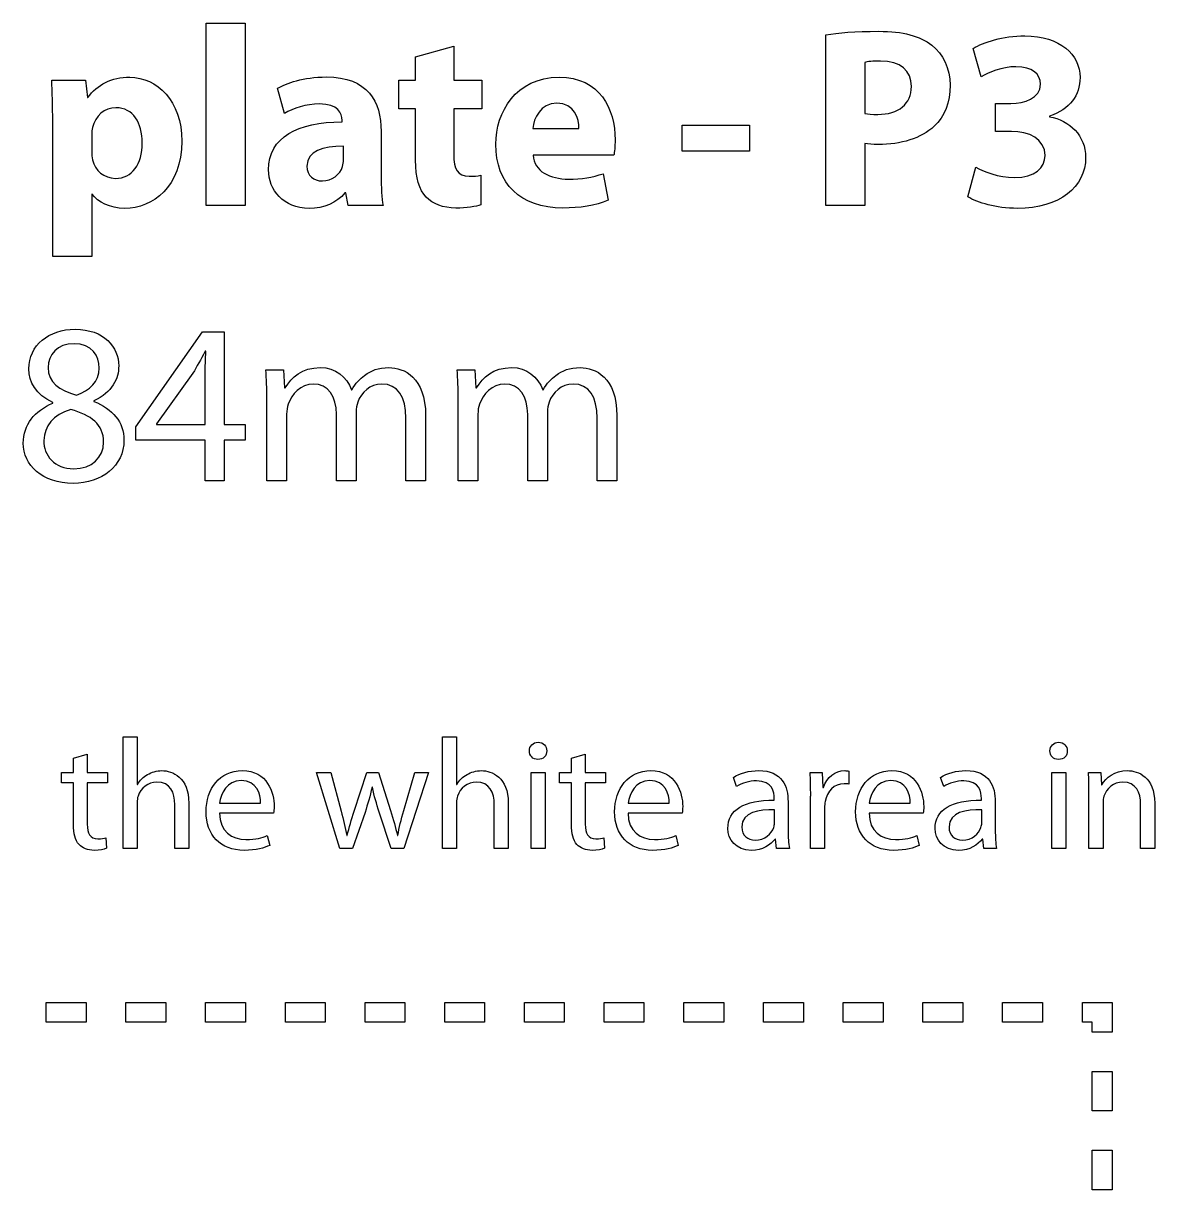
# Model space of a CAD drawing. Extents: x 0 to 808, y 79 to 394.
# Drawn here: x 717.18 to 749.72, y 360.59 to 394.12 of the extents above; entities that cross this region are included whole.
import ezdxf

# ---------------------------------------------------------------- set-up
doc = ezdxf.new("R2010")
doc.units = 0
doc.layers.add('Design_Template', color=7, linetype='CONTINUOUS')

msp = doc.modelspace()

# ---------------------------------------------------------------- linework, layer by layer
at = {"layer": 'Design_Template', "color": 7}
for points in [[(722.442392, 394.115713), (723.563436, 394.115713), (723.563436, 388.877646), (722.442392, 388.877646), (722.442392, 394.115713), (722.442392, 394.115713)], [(741.379277, 390.663202), (741.379277, 388.877929), (740.265042, 388.877929), (740.265042, 393.78374), (740.265326, 393.78374)], [(728.46187, 390.183687), (728.46187, 391.659119), (727.982639, 391.659119), (727.982639, 392.48536), (728.46187, 392.48536), (728.46187, 393.156682), (729.561067, 393.459145), (729.561067, 393.459145)], [(729.561067, 393.459145), (729.561067, 392.48536), (730.365461, 392.48536), (730.365461, 391.659119), (729.561067, 391.659119), (729.561067, 390.353361)], [(744.728791, 392.58098), (744.500099, 393.392467)], [(741.37956, 392.994384), (741.37956, 391.52633), (741.37956, 391.52633)], [(718.001058, 392.485077), (718.974843, 392.485077), (719.026767, 391.98343), (719.041521, 391.98343)], [(724.699519, 391.526046), (724.492958, 392.249008)], [(745.599296, 391.009645), (745.141912, 391.009645), (745.141912, 391.813755), (745.584825, 391.813755)], [(719.166933, 389.209618), (719.152178, 389.209618), (719.152178, 387.416968), (718.030566, 387.416968), (718.030566, 391.275222), (718.030566, 391.275222)], [(726.352003, 391.2826), (726.352003, 391.326863)], [(746.691115, 391.444897), (746.691115, 391.430143)], [(727.473331, 391.009645), (727.473331, 389.74815), (727.473615, 389.74815)], [(731.8338, 391.090793), (733.161405, 391.090793), (733.161405, 391.090793)], [(738.067216, 391.186697), (738.067216, 390.441603), (736.1344, 390.441603), (736.1344, 391.186697), (738.067216, 391.186697), (738.067216, 391.186697)], [(719.151895, 390.921119), (719.151895, 390.426849), (719.152178, 390.426849)], [(726.389456, 390.19078), (726.389456, 390.581769), (726.389172, 390.581769)], [(734.164982, 390.323569), (731.840893, 390.323569), (731.840893, 390.323569)], [(744.345179, 389.128469), (744.573587, 389.976842), (744.573587, 389.976842)], [(730.335952, 389.748434), (730.34333, 388.900061)], [(733.855141, 389.792413), (734.002685, 389.032566)], [(727.532348, 388.877646), (726.521677, 388.877646), (726.455283, 389.239126), (726.433435, 389.239126)], [(722.414585, 380.963656), (722.414585, 382.137475), (720.423036, 382.137475), (720.423036, 382.513427), (722.335139, 385.249785), (722.96163, 385.249785), (722.96163, 382.58578), (723.56145, 382.58578), (723.56145, 382.137475), (722.96163, 382.137475), (722.96163, 380.963656), (722.414585, 380.963656), (722.414585, 380.963656)], [(722.434163, 384.688838), (722.414585, 384.688838)], [(717.896926, 384.220672), (717.896926, 384.220672)], [(722.058212, 384.056104), (721.010088, 382.598548), (721.010088, 382.585496), (722.414585, 382.585496), (722.414585, 382.585496)], [(722.414585, 382.585496), (722.414585, 384.016381)], [(724.162405, 384.154845), (724.67001, 384.154845), (724.696681, 383.633904), (724.716259, 383.633904)], [(729.662928, 384.154845), (730.170534, 384.154845), (730.197205, 383.633904), (730.216783, 383.633904)], [(726.621836, 383.581129), (726.635172, 383.581129)], [(732.12236, 383.581129), (732.135696, 383.581129)], [(718.03539, 383.198935), (718.028864, 383.218797), (718.028864, 383.218797)], [(719.215736, 383.265046), (719.215736, 383.245184)], [(724.756266, 382.882285), (724.756266, 380.963372), (724.189076, 380.963372), (724.189076, 383.291433), (724.188792, 383.291433)], [(730.25679, 382.882285), (730.25679, 380.963372), (729.6896, 380.963372), (729.6896, 383.291433), (729.689316, 383.291433)], [(726.754058, 382.93506), (726.754058, 380.963656), (726.187151, 380.963656), (726.187151, 382.875759)], [(732.254581, 382.93506), (732.254581, 380.963656), (731.687675, 380.963656), (731.687675, 382.875759)], [(728.751849, 382.836319), (728.751849, 380.963372), (728.184659, 380.963372), (728.184659, 382.763683)], [(734.252373, 382.836319), (734.252373, 380.963372), (733.685183, 380.963372), (733.685183, 382.763683)], [(719.492946, 382.077607), (719.492946, 382.077607)], [(720.458426, 371.71495), (720.458426, 370.3922), (720.055066, 370.3922), (720.056498, 373.608231), (720.056498, 373.608231), (720.056498, 373.608231)], [(720.056498, 373.608231), (720.459285, 373.608231), (720.459285, 372.240201), (720.468739, 372.240201)], [(729.644317, 371.71495), (729.644317, 370.3922), (729.240957, 370.3922), (729.24153, 373.608231), (729.24153, 373.608231), (729.24153, 373.608231)], [(729.24153, 373.608231), (729.64489, 373.608231), (729.64489, 372.240201), (729.653771, 372.240201)], [(732.235217, 373.200425), (732.235217, 373.200425)], [(747.20451, 373.200425), (747.20451, 373.200425)], [(718.630128, 371.085554), (718.630128, 372.281519), (718.286642, 372.281519), (718.286642, 372.584897), (718.630128, 372.584897), (718.630128, 372.988174), (719.02518, 373.110148), (719.02518, 373.110148)], [(719.02518, 373.110148), (719.02518, 372.584897), (719.603291, 372.584897), (719.603291, 372.281519), (719.02518, 372.281519), (719.02518, 371.099138)], [(732.949118, 371.085554), (732.949118, 372.281519), (732.605632, 372.281519), (732.605632, 372.584897), (732.949118, 372.584897), (732.949118, 372.988174), (733.34417, 373.110148), (733.34417, 373.110148)], [(733.34417, 373.110148), (733.34417, 372.584897), (733.922281, 372.584897), (733.922281, 372.281519), (733.34417, 372.281519), (733.34417, 371.099138)], [(727.010159, 371.434495), (726.652063, 370.392483), (726.285659, 370.392483), (725.615875, 372.584897), (726.028402, 372.584897), (726.028402, 372.584897)], [(726.028402, 372.584897), (726.321468, 371.470436)], [(726.697326, 371.470436), (727.059433, 372.584897), (727.399195, 372.584897), (727.743255, 371.488831)], [(728.123983, 371.484303), (728.440254, 372.58518), (728.839316, 372.58518), (728.124269, 370.392766), (727.757292, 370.392766), (727.418103, 371.439023)], [(731.785734, 370.392483), (731.785734, 372.584897), (732.189094, 372.584897), (732.189094, 370.392483), (731.785734, 370.392483), (731.785734, 370.392483)], [(739.80681, 372.584614), (740.159749, 372.584614), (740.173787, 372.154168), (740.191548, 372.154168)], [(740.920346, 372.620555), (740.920346, 372.244729)], [(746.755314, 370.392483), (746.755314, 372.584897), (747.158674, 372.584897), (747.158674, 370.392483), (746.755314, 370.392483), (746.755314, 370.392483)], [(747.810123, 372.584897), (748.167647, 372.584897), (748.190565, 372.222655), (748.199446, 372.222655)], [(727.221007, 372.159262), (727.211553, 372.159262)], [(737.693754, 372.177657), (737.602081, 372.440566)], [(743.652193, 372.177657), (743.56052, 372.440566)], [(738.776637, 371.787964), (738.776637, 371.833244)], [(740.223634, 371.560714), (740.223634, 370.391917), (739.824571, 370.391917), (739.824571, 371.900599), (739.825144, 371.900599), (739.825144, 371.900599)], [(744.735077, 371.787964), (744.735077, 371.833244)], [(748.230958, 371.710988), (748.230958, 370.392766), (747.827598, 370.392766), (747.827598, 371.991442), (747.827885, 371.991442), (747.827885, 371.991442)], [(721.944669, 371.696555), (721.944669, 370.3922), (721.54131, 370.3922), (721.54131, 371.651557)], [(722.829598, 371.701649), (724.007878, 371.701649), (724.007878, 371.701649)], [(731.129988, 371.696555), (731.129988, 370.3922), (730.727201, 370.3922), (730.727201, 371.651557)], [(734.577455, 371.701649), (735.755735, 371.701649), (735.755735, 371.701649)], [(738.784945, 371.130551), (738.784945, 371.510905), (738.784945, 371.510905)], [(739.174841, 371.738439), (739.174841, 370.917734), (739.174841, 370.917734), (739.174841, 370.917734)], [(741.507625, 371.701649), (742.685905, 371.701649), (742.685905, 371.701649)], [(744.743958, 371.130551), (744.743958, 371.510905), (744.743958, 371.510905)], [(745.13328, 371.738439), (745.13328, 370.917734), (745.13328, 370.917734), (745.13328, 370.917734)], [(749.716629, 371.701649), (749.716629, 370.392483), (749.313269, 370.392483), (749.313269, 371.656368)], [(724.382877, 371.4161), (722.825014, 371.415817), (722.825014, 371.415817), (722.825014, 371.415817)], [(736.131021, 371.4161), (734.572298, 371.415817), (734.572298, 371.415817), (734.572298, 371.415817)], [(743.061477, 371.4161), (741.503041, 371.415817), (741.503041, 371.415817), (741.503041, 371.415817)], [(719.561752, 370.700672), (719.579514, 370.401539)], [(724.200677, 370.768026), (724.268859, 370.48276)], [(726.486479, 370.772837), (726.499943, 370.772837)], [(727.940351, 370.77312), (727.953815, 370.77312)], [(733.880742, 370.700672), (733.898504, 370.401539)], [(735.947962, 370.768026), (736.016716, 370.48276)], [(739.211223, 370.392483), (738.844819, 370.392483), (738.81302, 370.668975), (738.799556, 370.668975)], [(742.878705, 370.768026), (742.946886, 370.48276)], [(745.170236, 370.392483), (744.803831, 370.392483), (744.771459, 370.668975), (744.757995, 370.668975)], [(718.989371, 365.40005), (717.843462, 365.40005), (717.843462, 365.966053), (718.989371, 365.966053), (718.989371, 365.40005), (718.989371, 365.40005), (718.989371, 365.40005)], [(721.281188, 365.40005), (720.135279, 365.40005), (720.135279, 365.966053), (721.281188, 365.966053), (721.281188, 365.40005), (721.281188, 365.40005), (721.281188, 365.40005)], [(723.573006, 365.40005), (722.427097, 365.40005), (722.427097, 365.966053), (723.573006, 365.966053), (723.573006, 365.40005), (723.573006, 365.40005), (723.573006, 365.40005)], [(725.864824, 365.40005), (724.718915, 365.40005), (724.718915, 365.966053), (725.864824, 365.966053), (725.864824, 365.40005), (725.864824, 365.40005), (725.864824, 365.40005)], [(728.156641, 365.40005), (727.010732, 365.40005), (727.010732, 365.966053), (728.156641, 365.966053), (728.156641, 365.40005), (728.156641, 365.40005), (728.156641, 365.40005)], [(730.448459, 365.40005), (729.30255, 365.40005), (729.30255, 365.966053), (730.448459, 365.966053), (730.448459, 365.40005), (730.448459, 365.40005), (730.448459, 365.40005)], [(732.740276, 365.40005), (731.594368, 365.40005), (731.594368, 365.966053), (732.740276, 365.966053), (732.740276, 365.40005), (732.740276, 365.40005), (732.740276, 365.40005)], [(735.032094, 365.40005), (733.886185, 365.40005), (733.886185, 365.966053), (735.032094, 365.966053), (735.032094, 365.40005), (735.032094, 365.40005), (735.032094, 365.40005)], [(737.323912, 365.40005), (736.178003, 365.40005), (736.178003, 365.966053), (737.323912, 365.966053), (737.323912, 365.40005), (737.323912, 365.40005), (737.323912, 365.40005)], [(739.615729, 365.40005), (738.46982, 365.40005), (738.46982, 365.966053), (739.615729, 365.966053), (739.615729, 365.40005), (739.615729, 365.40005), (739.615729, 365.40005)], [(741.907547, 365.40005), (740.761638, 365.40005), (740.761638, 365.966053), (741.907547, 365.966053), (741.907547, 365.40005), (741.907547, 365.40005), (741.907547, 365.40005)], [(744.199364, 365.40005), (743.053456, 365.40005), (743.053456, 365.966053), (744.199364, 365.966053), (744.199364, 365.40005), (744.199364, 365.40005), (744.199364, 365.40005)], [(746.491182, 365.40005), (745.345273, 365.40005), (745.345273, 365.966053), (746.491182, 365.966053), (746.491182, 365.40005), (746.491182, 365.40005), (746.491182, 365.40005)], [(748.496522, 365.117048), (747.923568, 365.117048), (747.923568, 365.40005), (747.637091, 365.40005), (747.637091, 365.966053), (748.496522, 365.966053), (748.496522, 365.117048), (748.496522, 365.117048), (748.496522, 365.117048)], [(748.496522, 362.853035), (747.923568, 362.853035), (747.923568, 363.985041), (748.496522, 363.985041), (748.496522, 362.853035), (748.496522, 362.853035), (748.496522, 362.853035)], [(748.496522, 360.589021), (747.923568, 360.589021), (747.923568, 361.721028), (748.496522, 361.721028), (748.496522, 360.589021), (748.496522, 360.589021), (748.496522, 360.589021)]]:
    msp.add_lwpolyline(points, dxfattribs=at)
for points in [[(740.265326, 393.78374), (740.612336, 393.842758), (741.098945, 393.887021), (741.78502, 393.887021)], [(741.78502, 393.887021), (742.478473, 393.887021), (742.973027, 393.754232), (743.304715, 393.488654)], [(744.500099, 393.392467), (744.787808, 393.576896), (745.355849, 393.753948), (745.982908, 393.753948)], [(745.982908, 393.753948), (747.00124, 393.753948), (747.569281, 393.215415), (747.569281, 392.558848)], [(743.304715, 393.488654), (743.62931, 393.237831), (743.835871, 392.82471), (743.835871, 392.337817)], [(741.836661, 393.03127), (741.61563, 393.03127), (741.460425, 393.016516), (741.37956, 392.994384)], [(742.72192, 392.300931), (742.72192, 392.758315), (742.404702, 393.03127), (741.836661, 393.03127)], [(745.724991, 392.868689), (745.334002, 392.868689), (744.920597, 392.699014), (744.728791, 392.58098)], [(746.433198, 392.367042), (746.433198, 392.654751), (746.204223, 392.868689), (745.724991, 392.868689)], [(718.030566, 391.275222), (718.030566, 391.747361), (718.016096, 392.145727), (718.001058, 392.485077)], [(719.041521, 391.98343), (719.307383, 392.359665), (719.720503, 392.566225), (720.243998, 392.566225)], [(720.243998, 392.566225), (721.033354, 392.566225), (721.741561, 391.88015), (721.741561, 390.729313)], [(724.492958, 392.249008), (724.743782, 392.389174), (725.238051, 392.573603), (725.894619, 392.573603)], [(725.894619, 392.573603), (727.097096, 392.573603), (727.473331, 391.865395), (727.473331, 391.009645)], [(730.771489, 390.640787), (730.771489, 391.555555), (731.33953, 392.566225), (732.593647, 392.566225)], [(732.593647, 392.566225), (733.759238, 392.566225), (734.201868, 391.658835), (734.201868, 390.766198)], [(741.755796, 391.496821), (742.353062, 391.496821), (742.72192, 391.799285), (742.72192, 392.300931)], [(743.835871, 392.337817), (743.835871, 391.850925), (743.68095, 391.430427), (743.378487, 391.157472)], [(745.584825, 391.813755), (745.96106, 391.813755), (746.433198, 391.961298), (746.433198, 392.367042)], [(747.569281, 392.558848), (747.569281, 392.049824), (747.281288, 391.64408), (746.691115, 391.444897)], [(719.845064, 391.688343), (719.52813, 391.688343), (719.247798, 391.452274), (719.174026, 391.120302)], [(720.605195, 390.677673), (720.605195, 391.253091), (720.346995, 391.688343), (719.845064, 391.688343)], [(725.695719, 391.799001), (725.326861, 391.799001), (724.935588, 391.673589), (724.699519, 391.526046)], [(726.352003, 391.326863), (726.352003, 391.526046), (726.249006, 391.799001), (725.695719, 391.799001)], [(732.526969, 391.821132), (732.054831, 391.821132), (731.863024, 391.38588), (731.8338, 391.090793)], [(733.161405, 391.090793), (733.161405, 391.363748), (733.04337, 391.821132), (732.526969, 391.821132)], [(724.234758, 389.903071), (724.234758, 390.83997), (725.075754, 391.2826), (726.352003, 391.2826)], [(741.37956, 391.52633), (741.475463, 391.504198), (741.586121, 391.496821), (741.755796, 391.496821)], [(746.691115, 391.430143), (747.266534, 391.326863), (747.731579, 390.89161), (747.731579, 390.257174)], [(719.174026, 391.120302), (719.158988, 391.061285), (719.151895, 390.987513), (719.151895, 390.921119)], [(743.378487, 391.157472), (742.994591, 390.803368), (742.426833, 390.633693), (741.762889, 390.633693)], [(746.565704, 390.316192), (746.565704, 390.795707), (746.093565, 391.009645), (745.599296, 391.009645)], [(719.830593, 389.659625), (720.317486, 389.659625), (720.605195, 390.065368), (720.605195, 390.677673)], [(721.741561, 390.729313), (721.741561, 389.416178), (720.907942, 388.796497), (720.103832, 388.796497)], [(732.696927, 388.803874), (731.472319, 388.803874), (730.771489, 389.512081), (730.771489, 390.640787)], [(734.201868, 390.766198), (734.201868, 390.574392), (734.179736, 390.404718), (734.164982, 390.323569)], [(741.762889, 390.633693), (741.615346, 390.633693), (741.482557, 390.64107), (741.379277, 390.663202)], [(719.152178, 390.426849), (719.152178, 390.338323), (719.159272, 390.264552), (719.17431, 390.19078)], [(726.389172, 390.581769), (725.798999, 390.581769), (725.341615, 390.441603), (725.341615, 390.013728)], [(729.561067, 390.353361), (729.561067, 389.918109), (729.672008, 389.718926), (730.00398, 389.718926)], [(731.840893, 390.323569), (731.870402, 389.858808), (732.335163, 389.637493), (732.859225, 389.637493)], [(745.687822, 389.681756), (746.270617, 389.681756), (746.565704, 389.962088), (746.565704, 390.316192)], [(747.731579, 390.257174), (747.731579, 389.416178), (746.986485, 388.796497), (745.76897, 388.796497)], [(719.17431, 390.19078), (719.248082, 389.888316), (719.506282, 389.659625), (719.830593, 389.659625)], [(725.341615, 390.013728), (725.341615, 389.726019), (725.533422, 389.585853), (725.784245, 389.585853)], [(725.784245, 389.585853), (726.057484, 389.585853), (726.293553, 389.770282), (726.367324, 389.998974)], [(726.367324, 389.998974), (726.382079, 390.057991), (726.389456, 390.124386), (726.389456, 390.19078)], [(728.771711, 389.113998), (728.56515, 389.327936), (728.46187, 389.674663), (728.46187, 390.183687)], [(744.573587, 389.976842), (744.77277, 389.866185), (745.230154, 389.681756), (745.687822, 389.681756)], [(725.400349, 388.796497), (724.67001, 388.796497), (724.234758, 389.327652), (724.234758, 389.903071)], [(727.473615, 389.74815), (727.473615, 389.408801), (727.488369, 389.076829), (727.532348, 388.877646)], [(730.00398, 389.718926), (730.158901, 389.718926), (730.232672, 389.726303), (730.335952, 389.748434)], [(732.859225, 389.637493), (733.242837, 389.637493), (733.552394, 389.689133), (733.855141, 389.792413)], [(720.103832, 388.796497), (719.668863, 388.796497), (719.32923, 388.973549), (719.166933, 389.209618)], [(726.433435, 389.239126), (726.197366, 388.951417), (725.828224, 388.796497), (725.400349, 388.796497)], [(729.620084, 388.804158), (729.258887, 388.804158), (728.95614, 388.929569), (728.771711, 389.113998)], [(734.002685, 389.032566), (733.633827, 388.877646), (733.18382, 388.803874), (732.696927, 388.803874)], [(745.76897, 388.796497), (745.149289, 388.796497), (744.625794, 388.958794), (744.345179, 389.128469)], [(730.34333, 388.900061), (730.203164, 388.848421), (729.930209, 388.804158), (729.620084, 388.804158)], [(717.343356, 384.181516), (717.343356, 384.860782), (717.916788, 385.322138), (718.674933, 385.322138)], [(718.674933, 385.322138), (719.505998, 385.322138), (719.927915, 384.807723), (719.927915, 384.267205)], [(718.642303, 384.906748), (718.160802, 384.906748), (717.896926, 384.590381), (717.896926, 384.220672)], [(719.367535, 384.20762), (719.367535, 384.550374), (719.163244, 384.906748), (718.642303, 384.906748)], [(722.414585, 384.688838), (722.282648, 384.438298), (722.177098, 384.253869), (722.058212, 384.056104)], [(722.414585, 384.016381), (722.414585, 384.240533), (722.421111, 384.464685), (722.434163, 384.688838)], [(717.896926, 384.220672), (717.890684, 383.792229), (718.220103, 383.561551), (718.71494, 383.429613)], [(719.927915, 384.267205), (719.927915, 383.904589), (719.743486, 383.508776), (719.215736, 383.265046)], [(724.716259, 383.633904), (724.894446, 383.937502), (725.190951, 384.220672), (725.725228, 384.220672)], [(725.725228, 384.220672), (726.15367, 384.220672), (726.483373, 383.95708), (726.621836, 383.581129)], [(726.997788, 383.996803), (727.189026, 384.141793), (727.393317, 384.220672), (727.696632, 384.220672)], [(727.696632, 384.220672), (728.125358, 384.220672), (728.751849, 383.943744), (728.751849, 382.836319)], [(730.216783, 383.633904), (730.394686, 383.937502), (730.691475, 384.220672), (731.225751, 384.220672)], [(731.225751, 384.220672), (731.654478, 384.220672), (731.983896, 383.95708), (732.12236, 383.581129)], [(732.498311, 383.996803), (732.68955, 384.141793), (732.893841, 384.220672), (733.197155, 384.220672)], [(733.197155, 384.220672), (733.625882, 384.220672), (734.252373, 383.943744), (734.252373, 382.836319)], [(718.028864, 383.218797), (717.54793, 383.442665), (717.343356, 383.812091), (717.343356, 384.181516)], [(718.71494, 383.429613), (719.084082, 383.554741), (719.367535, 383.818617), (719.367535, 384.20762)], [(724.188792, 383.291433), (724.188792, 383.627662), (724.17574, 383.891253), (724.162405, 384.154845)], [(726.635172, 383.581129), (726.734196, 383.765558), (726.86585, 383.897495), (726.997788, 383.996803)], [(729.689316, 383.291433), (729.689316, 383.627662), (729.676264, 383.891253), (729.662928, 384.154845)], [(732.135696, 383.581129), (732.23472, 383.765558), (732.366374, 383.897495), (732.498311, 383.996803)], [(725.520937, 383.746264), (725.164847, 383.746264), (724.89473, 383.456001), (724.802232, 383.165738)], [(726.187151, 382.875759), (726.187151, 383.383364), (725.962715, 383.746264), (725.520937, 383.746264)], [(727.492341, 383.746264), (727.156113, 383.746264), (726.905573, 383.50225), (726.800307, 383.225323)], [(728.184659, 382.763683), (728.184659, 383.383364), (727.953981, 383.746264), (727.492341, 383.746264)], [(731.021461, 383.746264), (730.665371, 383.746264), (730.39497, 383.456001), (730.302755, 383.165738)], [(731.687675, 382.875759), (731.687675, 383.383364), (731.463523, 383.746264), (731.021461, 383.746264)], [(732.992865, 383.746264), (732.656637, 383.746264), (732.406097, 383.50225), (732.300831, 383.225323)], [(733.685183, 382.763683), (733.685183, 383.383364), (733.454505, 383.746264), (732.992865, 383.746264)], [(719.215736, 383.245184), (719.750012, 383.034368), (720.079714, 382.65189), (720.079714, 382.137759)], [(726.800307, 383.225323), (726.773919, 383.13935), (726.754058, 383.04061), (726.754058, 382.93506)], [(732.300831, 383.225323), (732.274443, 383.13935), (732.254581, 383.04061), (732.254581, 382.93506)], [(717.184747, 382.045261), (717.184747, 382.58578), (717.507923, 382.974783), (718.03539, 383.198935)], [(718.549805, 383.014222), (718.048726, 382.868949), (717.778324, 382.532721), (717.778324, 382.123856)], [(719.492946, 382.077607), (719.492946, 382.592022), (719.130047, 382.849371), (718.549805, 383.014222)], [(724.802232, 383.165738), (724.769602, 383.086859), (724.756266, 382.981309), (724.756266, 382.882285)], [(730.302755, 383.165738), (730.269842, 383.086859), (730.25679, 382.981309), (730.25679, 382.882285)], [(718.622158, 380.891303), (717.725549, 380.891303), (717.184747, 381.41877), (717.184747, 382.045261)], [(717.778324, 382.123856), (717.758746, 381.695129), (718.088165, 381.312936), (718.635494, 381.312936)], [(720.079714, 382.137759), (720.079714, 381.38614), (719.439888, 380.891303), (718.622158, 380.891303)], [(718.635494, 381.312936), (719.156718, 381.312936), (719.492946, 381.636112), (719.492946, 382.077607)], [(731.735028, 373.200425), (731.735028, 373.340794), (731.840738, 373.44975), (731.987414, 373.44975)], [(731.978533, 372.955912), (731.836441, 372.955912), (731.735028, 373.064585), (731.735028, 373.200425)], [(732.235217, 373.200425), (732.239801, 373.064585), (732.138961, 372.955912), (731.978533, 372.955912)], [(731.987414, 373.44975), (732.138961, 373.44975), (732.235217, 373.34136), (732.235217, 373.200425)], [(746.704608, 373.200425), (746.704608, 373.340794), (746.809745, 373.44975), (746.956994, 373.44975)], [(746.948113, 372.955912), (746.806021, 372.955912), (746.704608, 373.064585), (746.704608, 373.200425)], [(747.20451, 373.200425), (747.209094, 373.064585), (747.108254, 372.955912), (746.948113, 372.955912)], [(746.956994, 373.44975), (747.10854, 373.44975), (747.20451, 373.34136), (747.20451, 373.200425)], [(720.468739, 372.240201), (720.533196, 372.353401), (720.63375, 372.453301), (720.757508, 372.521221)], [(720.757508, 372.521221), (720.876682, 372.588859), (721.018775, 372.634139), (721.169749, 372.634139)], [(721.169749, 372.634139), (721.467971, 372.634139), (721.944669, 372.453018), (721.944669, 371.696555)], [(722.439129, 371.452041), (722.439129, 372.113416), (722.833035, 372.634422), (723.479901, 372.634422)], [(723.479901, 372.634422), (724.204402, 372.634422), (724.396914, 372.004743), (724.396914, 371.601749)], [(729.653771, 372.240201), (729.718228, 372.353401), (729.818782, 372.453301), (729.943113, 372.521221)], [(729.943113, 372.521221), (730.062287, 372.588859), (730.20438, 372.634139), (730.355067, 372.634139)], [(730.355067, 372.634139), (730.65329, 372.634139), (731.129988, 372.453018), (731.129988, 371.696555)], [(734.1867, 371.452041), (734.1867, 372.113416), (734.581179, 372.634422), (735.228044, 372.634422)], [(735.228044, 372.634422), (735.951972, 372.634422), (736.145058, 372.004743), (736.145058, 371.601749)], [(737.602081, 372.440566), (737.786286, 372.558295), (738.051277, 372.635271), (738.331165, 372.635271)], [(738.331165, 372.635271), (739.00983, 372.635271), (739.174841, 372.17794), (739.174841, 371.738439)], [(739.825144, 371.900599), (739.825144, 372.158696), (739.819987, 372.38057), (739.80681, 372.584614)], [(740.191548, 372.154168), (740.292961, 372.44849), (740.535035, 372.634139), (740.806328, 372.634139)], [(740.806328, 372.634139), (740.852165, 372.634139), (740.883677, 372.629611), (740.920346, 372.620555)], [(741.117156, 371.452041), (741.117156, 372.113416), (741.511635, 372.634422), (742.158501, 372.634422)], [(742.158501, 372.634422), (742.882429, 372.634422), (743.075514, 372.004743), (743.075514, 371.601749)], [(743.56052, 372.440566), (743.744725, 372.558295), (744.009717, 372.635271), (744.289605, 372.635271)], [(744.289605, 372.635271), (744.968269, 372.635271), (745.13328, 372.17794), (745.13328, 371.738439)], [(747.827885, 371.991442), (747.827885, 372.217844), (747.823301, 372.403493), (747.810123, 372.584897)], [(748.199446, 372.222655), (748.309739, 372.430944), (748.56585, 372.634705), (748.9334, 372.634705)], [(748.9334, 372.634705), (749.239931, 372.634705), (749.716629, 372.453584), (749.716629, 371.701649)], [(721.027656, 372.303876), (720.766389, 372.303876), (720.559839, 372.122472), (720.486501, 371.905127)], [(721.54131, 371.651557), (721.54131, 372.004743), (721.408671, 372.303876), (721.027656, 372.303876)], [(723.448961, 372.349439), (723.040445, 372.349439), (722.861397, 371.978141), (722.829598, 371.701649)], [(724.007878, 371.701649), (724.013035, 371.955218), (723.902741, 372.349439), (723.448961, 372.349439)], [(727.211553, 372.159262), (727.156836, 371.896637), (727.087222, 371.669952), (727.010159, 371.434495)], [(727.418103, 371.439023), (727.340468, 371.683536), (727.275437, 371.901165), (727.221007, 372.159262)], [(730.213547, 372.303876), (729.95228, 372.303876), (729.745157, 372.122472), (729.671819, 371.905127)], [(730.727201, 371.651557), (730.727201, 372.004743), (730.593989, 372.303876), (730.213547, 372.303876)], [(735.196245, 372.349439), (734.788302, 372.349439), (734.609254, 371.978141), (734.577455, 371.701649)], [(735.755735, 371.701649), (735.760319, 371.955218), (735.650025, 372.349439), (735.196245, 372.349439)], [(738.271865, 372.340666), (738.065315, 372.340666), (737.849311, 372.276991), (737.693754, 372.177657)], [(738.776637, 371.833244), (738.776637, 372.014648), (738.725645, 372.340666), (738.271865, 372.340666)], [(740.783124, 372.258313), (740.498938, 372.258313), (740.296972, 372.045496), (740.241968, 371.746363)], [(740.920346, 372.244729), (740.878807, 372.253785), (740.838127, 372.258313), (740.783124, 372.258313)], [(742.126988, 372.349439), (741.718472, 372.349439), (741.539424, 371.978141), (741.507625, 371.701649)], [(742.685905, 371.701649), (742.691062, 371.955218), (742.580768, 372.349439), (742.126988, 372.349439)], [(744.230304, 372.340666), (744.023754, 372.340666), (743.80775, 372.276991), (743.652193, 372.177657)], [(744.735077, 371.833244), (744.735077, 372.014648), (744.684657, 372.340666), (744.230304, 372.340666)], [(748.799615, 372.304159), (748.533765, 372.304159), (748.328074, 372.11851), (748.25846, 371.896637)], [(749.313269, 371.656368), (749.313269, 372.009554), (749.180057, 372.304159), (748.799615, 372.304159)], [(720.486501, 371.905127), (720.463582, 371.851073), (720.458426, 371.792209), (720.458426, 371.71495)], [(729.671819, 371.905127), (729.648901, 371.851073), (729.644317, 371.792209), (729.644317, 371.71495)], [(748.25846, 371.896637), (748.240698, 371.846545), (748.230958, 371.778908), (748.230958, 371.710988)], [(724.396914, 371.601749), (724.396914, 371.520244), (724.388034, 371.456852), (724.382877, 371.4161)], [(727.743255, 371.488831), (727.825473, 371.225923), (727.890504, 370.994993), (727.940351, 370.77312)], [(727.953815, 370.77312), (727.990771, 370.994993), (728.050072, 371.226206), (728.123983, 371.484303)], [(736.145058, 371.601749), (736.145058, 371.520244), (736.136177, 371.456852), (736.131021, 371.4161)], [(737.442227, 370.972636), (737.442227, 371.502698), (737.918925, 371.792492), (738.776637, 371.787964)], [(738.784945, 371.510905), (738.345203, 371.519961), (737.845587, 371.443268), (737.845587, 371.01735)], [(740.241968, 371.746363), (740.232515, 371.692026), (740.223634, 371.628634), (740.223634, 371.560714)], [(743.075514, 371.601749), (743.075514, 371.520244), (743.066061, 371.456852), (743.061477, 371.4161)], [(743.400666, 370.972636), (743.400666, 371.502698), (743.877364, 371.792492), (744.735077, 371.787964)], [(744.743958, 371.510905), (744.303642, 371.519961), (743.804026, 371.443268), (743.804026, 371.01735)], [(723.530894, 370.342391), (722.847073, 370.342391), (722.439129, 370.790666), (722.439129, 371.452041)], [(722.825014, 371.415817), (722.833322, 370.876982), (723.181965, 370.655108), (723.585897, 370.655108)], [(726.321468, 371.470436), (726.386498, 371.225923), (726.445799, 370.999238), (726.486479, 370.772837)], [(726.499943, 370.772837), (726.550936, 370.99471), (726.624848, 371.230168), (726.697326, 371.470436)], [(735.278751, 370.342391), (734.59493, 370.342391), (734.1867, 370.790666), (734.1867, 371.452041)], [(734.572298, 371.415817), (734.581179, 370.876982), (734.929822, 370.655108), (735.333182, 370.655108)], [(742.208921, 370.342391), (741.525673, 370.342391), (741.117156, 370.790666), (741.117156, 371.452041)], [(741.503041, 371.415817), (741.511922, 370.876982), (741.860565, 370.655108), (742.263924, 370.655108)], [(718.786258, 370.514739), (718.67224, 370.632468), (718.630128, 370.827173), (718.630128, 371.085554)], [(719.02518, 371.099138), (719.02518, 370.827456), (719.102816, 370.67322), (719.327987, 370.67322)], [(733.105248, 370.514739), (732.990657, 370.632468), (732.949118, 370.827173), (732.949118, 371.085554)], [(733.34417, 371.099138), (733.34417, 370.827456), (733.421806, 370.67322), (733.646977, 370.67322)], [(738.120891, 370.342957), (737.671695, 370.342957), (737.442227, 370.655391), (737.442227, 370.972636)], [(737.845587, 371.01735), (737.845587, 370.759253), (738.018905, 370.636713), (738.226028, 370.636713)], [(738.226028, 370.636713), (738.514797, 370.636713), (738.69757, 370.818117), (738.762027, 371.003766)], [(738.762027, 371.003766), (738.776065, 371.044519), (738.784945, 371.089799), (738.784945, 371.130551)], [(739.174841, 370.917734), (739.174841, 370.727557), (739.183722, 370.541908), (739.211223, 370.392483)], [(744.07933, 370.342957), (743.630134, 370.342957), (743.400666, 370.655391), (743.400666, 370.972636)], [(743.804026, 371.01735), (743.804026, 370.759253), (743.977918, 370.636713), (744.184468, 370.636713)], [(744.184468, 370.636713), (744.473237, 370.636713), (744.656582, 370.818117), (744.721039, 371.003766)], [(744.721039, 371.003766), (744.734504, 371.044519), (744.743958, 371.089799), (744.743958, 371.130551)], [(745.13328, 370.917734), (745.13328, 370.727557), (745.142161, 370.541908), (745.170236, 370.392483)], [(719.22199, 370.342674), (719.034061, 370.342674), (718.882228, 370.406067), (718.786258, 370.514739)], [(719.327987, 370.67322), (719.43828, 370.67322), (719.501878, 370.682276), (719.561752, 370.700672)], [(724.268859, 370.48276), (724.126766, 370.419085), (723.883261, 370.342391), (723.530894, 370.342391)], [(723.585897, 370.655108), (723.874666, 370.655108), (724.048558, 370.704917), (724.200677, 370.768026)], [(733.54098, 370.342674), (733.353051, 370.342674), (733.201218, 370.406067), (733.105248, 370.514739)], [(733.646977, 370.67322), (733.75727, 370.67322), (733.821441, 370.682276), (733.880742, 370.700672)], [(736.016716, 370.48276), (735.874623, 370.419085), (735.631118, 370.342391), (735.278751, 370.342391)], [(735.333182, 370.655108), (735.622523, 370.655108), (735.796415, 370.704917), (735.947962, 370.768026)], [(738.799556, 370.668975), (738.675225, 370.49691), (738.436303, 370.342957), (738.120891, 370.342957)], [(742.946886, 370.48276), (742.804793, 370.419085), (742.561861, 370.342391), (742.208921, 370.342391)], [(742.263924, 370.655108), (742.552693, 370.655108), (742.727158, 370.704917), (742.878705, 370.768026)], [(744.757995, 370.668975), (744.633664, 370.49691), (744.395315, 370.342957), (744.07933, 370.342957)], [(719.579514, 370.401539), (719.501878, 370.369843), (719.37812, 370.342674), (719.22199, 370.342674)], [(733.898504, 370.401539), (733.820868, 370.369843), (733.696537, 370.342674), (733.54098, 370.342674)]]:
    msp.add_open_spline(points, degree=3, dxfattribs=at)

doc.saveas('drawing.dxf')
